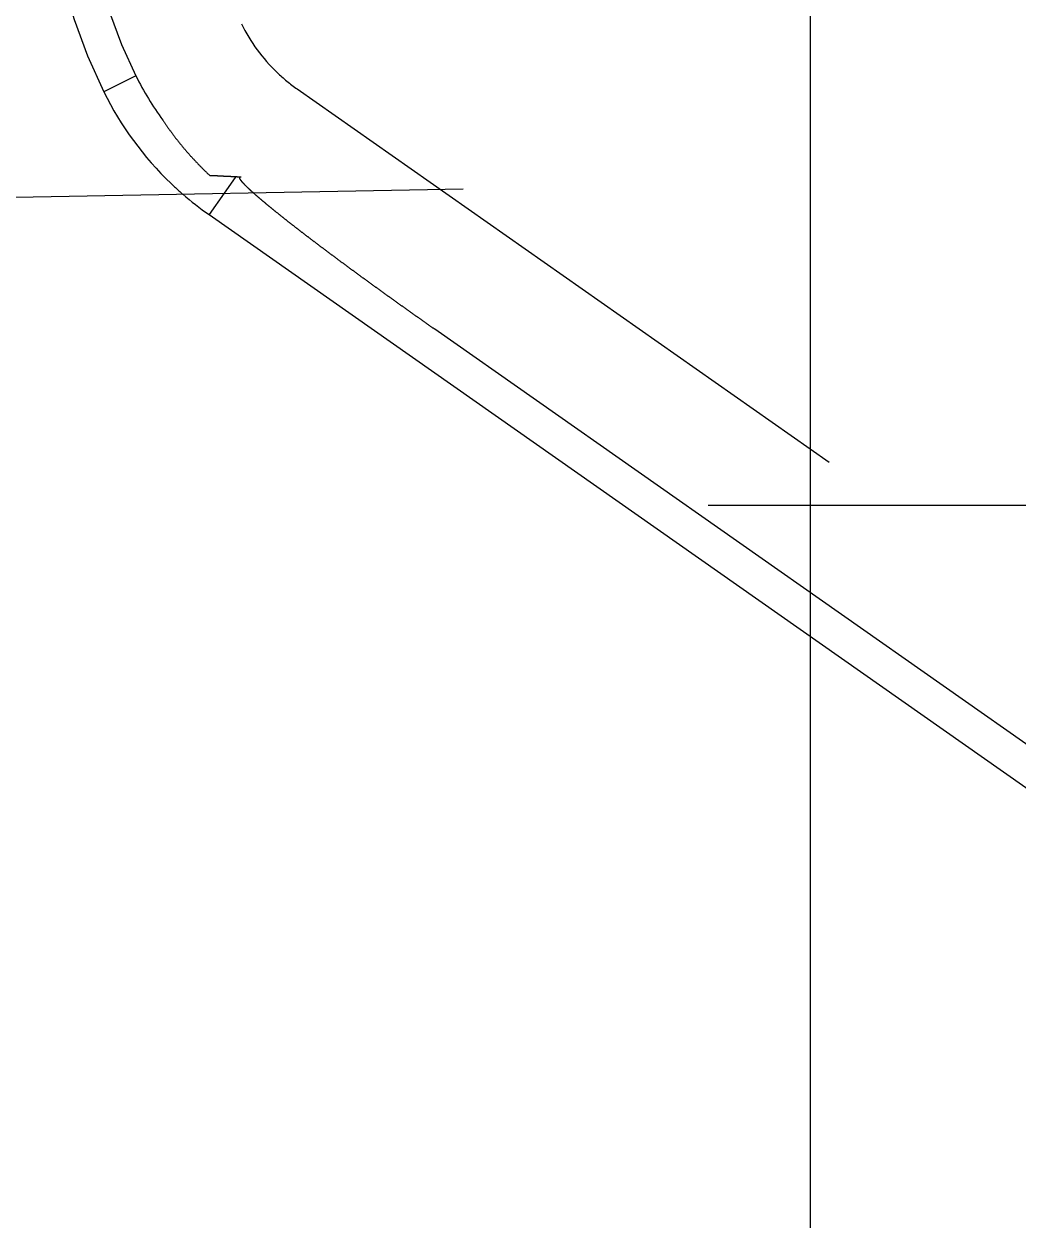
# Model space of a CAD drawing. Extents: x -128 to 60, y -136 to 42.
# Drawn here: x -35.37 to -15.94, y -13.98 to 9.4 of the extents above; entities that cross this region are included whole.
import ezdxf

# ---------------------------------------------------------------- set-up
doc = ezdxf.new("R2010")
doc.units = 0
doc.linetypes.add('CENTER', pattern=[50.8, 31.75, -6.35, 6.35, -6.35])
doc.linetypes.add('DASHED', pattern=[19.05, 12.7, -6.35])
doc.layers.get('0').update_dxf_attribs({"linetype": 'CONTINUOUS'})
doc.layers.add('CENTER', color=1, linetype='CONTINUOUS')

msp = doc.modelspace()

# ---------------------------------------------------------------- linework, layer by layer
at = {"color": 3, "linetype": 'DASHED'}
for p, q in [((-20, -2.571), (-20, 30.71)), ((-33.184, 8.387), (-33.812, 8.078)), ((-30.031, 8.132), (-14.99, -2.421)), ((-31.29, 6.337), (-31.461, 6.094)), ((-31.232, 6.42), (-31.29, 6.337))]:
    msp.add_line(p, q, dxfattribs=at)
at = {"color": 7, "linetype": 'CONTINUOUS'}
for p, q in [((-104.926, 4.739), (-26.789, 6.18)), ((-31.461, 6.094), (-31.754, 5.676)), ((-31.754, 5.676), (-10.365, -9.331)), ((-10.439, -8.423), (-27.341, 3.435)), ((-20, -34.395), (-20, -2.571))]:
    msp.add_line(p, q, dxfattribs=at)
at = {"color": 3}
for points in [[(-32.658, 7.523, 0), (-32.651, 7.514, 0), (-32.645, 7.504, 0), (-32.638, 7.494, 0), (-32.631, 7.484, 0), (-32.625, 7.474, 0), (-32.618, 7.465, 0), (-32.611, 7.455, 0), (-32.605, 7.445, 0), (-32.598, 7.436, 0), (-32.591, 7.426, 0), (-32.585, 7.416, 0), (-32.578, 7.407, 0), (-32.571, 7.397, 0), (-32.564, 7.388, 0), (-32.558, 7.378, 0), (-32.551, 7.369, 0), (-32.544, 7.359, 0), (-32.537, 7.35, 0), (-32.531, 7.34, 0), (-32.524, 7.331, 0), (-32.517, 7.322, 0), (-32.51, 7.312, 0), (-32.503, 7.303, 0), (-32.496, 7.294, 0), (-32.49, 7.284, 0), (-32.483, 7.275, 0), (-32.476, 7.266, 0), (-32.469, 7.256, 0), (-32.462, 7.247, 0), (-32.455, 7.238, 0), (-32.448, 7.229, 0), (-32.441, 7.22, 0), (-32.434, 7.211, 0), (-32.428, 7.202, 0), (-32.421, 7.193, 0), (-32.414, 7.183, 0), (-32.407, 7.174, 0), (-32.4, 7.165, 0), (-32.393, 7.156, 0), (-32.386, 7.147, 0), (-32.379, 7.139, 0), (-32.372, 7.13, 0), (-32.365, 7.121, 0), (-32.358, 7.112, 0), (-32.351, 7.103, 0), (-32.343, 7.094, 0), (-32.337, 7.085, 0), (-32.329, 7.077, 0), (-32.322, 7.068, 0), (-32.315, 7.059, 0), (-32.308, 7.05, 0), (-32.301, 7.042, 0), (-32.294, 7.033, 0), (-32.287, 7.024, 0), (-32.28, 7.016, 0), (-32.273, 7.007, 0), (-32.265, 6.998, 0), (-32.258, 6.99, 0), (-32.251, 6.981, 0), (-32.244, 6.973, 0), (-32.237, 6.964, 0), (-32.229, 6.956, 0), (-32.222, 6.947, 0), (-32.215, 6.939, 0), (-32.208, 6.93, 0), (-32.2, 6.922, 0), (-32.193, 6.913, 0), (-32.186, 6.905, 0), (-32.179, 6.897, 0), (-32.172, 6.888, 0), (-32.164, 6.88, 0), (-32.157, 6.872, 0), (-32.15, 6.864, 0), (-32.142, 6.855, 0), (-32.135, 6.847, 0), (-32.128, 6.839, 0), (-32.12, 6.831, 0), (-32.113, 6.822, 0), (-32.106, 6.814, 0), (-32.098, 6.806, 0), (-32.091, 6.798, 0), (-32.084, 6.79, 0), (-32.076, 6.782, 0), (-32.069, 6.774, 0), (-32.062, 6.766, 0), (-32.054, 6.758, 0), (-32.047, 6.75, 0), (-32.039, 6.742, 0), (-32.032, 6.734, 0), (-32.024, 6.726, 0), (-32.017, 6.718, 0), (-32.01, 6.71, 0), (-32.002, 6.702, 0), (-31.995, 6.694, 0), (-31.987, 6.686, 0), (-31.98, 6.679, 0), (-31.972, 6.671, 0), (-31.965, 6.663, 0), (-31.957, 6.655, 0), (-31.95, 6.647, 0), (-31.942, 6.64, 0), (-31.935, 6.632, 0), (-31.927, 6.624, 0), (-31.919, 6.617, 0), (-31.912, 6.609, 0), (-31.904, 6.601, 0), (-31.897, 6.594, 0), (-31.889, 6.586, 0), (-31.882, 6.578, 0), (-31.874, 6.571, 0), (-31.866, 6.563, 0), (-31.859, 6.556, 0), (-31.851, 6.548, 0), (-31.844, 6.541, 0), (-31.836, 6.533, 0), (-31.828, 6.526, 0), (-31.821, 6.518, 0), (-31.813, 6.511, 0), (-31.805, 6.504, 0), (-31.798, 6.496, 0), (-31.79, 6.489, 0), (-31.783, 6.481, 0), (-31.775, 6.474, 0), (-31.767, 6.467, 0), (-31.759, 6.46, 0), (-31.752, 6.452, 0), (-31.744, 6.445, 0)], [(-31.744, 6.445, 0), (-31.742, 6.445, 0), (-31.74, 6.445, 0), (-31.738, 6.445, 0), (-31.735, 6.444, 0), (-31.733, 6.444, 0), (-31.731, 6.444, 0), (-31.729, 6.444, 0), (-31.727, 6.444, 0), (-31.724, 6.444, 0), (-31.722, 6.444, 0), (-31.72, 6.444, 0), (-31.718, 6.444, 0), (-31.716, 6.444, 0), (-31.713, 6.443, 0), (-31.711, 6.443, 0), (-31.709, 6.443, 0), (-31.707, 6.443, 0), (-31.705, 6.443, 0), (-31.702, 6.443, 0), (-31.7, 6.443, 0), (-31.698, 6.443, 0), (-31.696, 6.443, 0), (-31.694, 6.442, 0), (-31.691, 6.442, 0), (-31.689, 6.442, 0), (-31.687, 6.442, 0), (-31.685, 6.442, 0), (-31.683, 6.442, 0), (-31.68, 6.442, 0), (-31.678, 6.442, 0), (-31.676, 6.442, 0), (-31.674, 6.441, 0), (-31.672, 6.441, 0), (-31.669, 6.441, 0), (-31.667, 6.441, 0), (-31.665, 6.441, 0), (-31.663, 6.441, 0), (-31.66, 6.441, 0), (-31.658, 6.441, 0), (-31.656, 6.441, 0), (-31.654, 6.441, 0), (-31.652, 6.44, 0), (-31.649, 6.44, 0), (-31.647, 6.44, 0), (-31.645, 6.44, 0), (-31.643, 6.44, 0), (-31.641, 6.44, 0), (-31.638, 6.44, 0), (-31.636, 6.44, 0), (-31.634, 6.44, 0), (-31.632, 6.439, 0), (-31.629, 6.439, 0), (-31.627, 6.439, 0), (-31.625, 6.439, 0), (-31.623, 6.439, 0), (-31.62, 6.439, 0), (-31.618, 6.439, 0), (-31.616, 6.439, 0), (-31.614, 6.439, 0), (-31.612, 6.438, 0), (-31.609, 6.438, 0), (-31.607, 6.438, 0), (-31.605, 6.438, 0), (-31.603, 6.438, 0), (-31.6, 6.438, 0), (-31.598, 6.438, 0), (-31.596, 6.438, 0), (-31.594, 6.438, 0), (-31.591, 6.437, 0), (-31.589, 6.437, 0), (-31.587, 6.437, 0), (-31.585, 6.437, 0), (-31.582, 6.437, 0), (-31.58, 6.437, 0), (-31.578, 6.437, 0), (-31.576, 6.437, 0), (-31.573, 6.437, 0), (-31.571, 6.436, 0), (-31.569, 6.436, 0), (-31.567, 6.436, 0), (-31.564, 6.436, 0), (-31.562, 6.436, 0), (-31.56, 6.436, 0), (-31.558, 6.436, 0), (-31.555, 6.436, 0), (-31.553, 6.436, 0), (-31.551, 6.435, 0), (-31.549, 6.435, 0), (-31.546, 6.435, 0), (-31.544, 6.435, 0), (-31.542, 6.435, 0), (-31.54, 6.435, 0), (-31.537, 6.435, 0), (-31.535, 6.435, 0), (-31.533, 6.435, 0), (-31.53, 6.434, 0), (-31.528, 6.434, 0), (-31.526, 6.434, 0), (-31.524, 6.434, 0), (-31.521, 6.434, 0), (-31.519, 6.434, 0), (-31.517, 6.434, 0), (-31.515, 6.434, 0), (-31.512, 6.434, 0), (-31.51, 6.433, 0), (-31.508, 6.433, 0), (-31.505, 6.433, 0), (-31.503, 6.433, 0), (-31.501, 6.433, 0), (-31.498, 6.433, 0), (-31.496, 6.433, 0), (-31.494, 6.433, 0), (-31.492, 6.433, 0), (-31.489, 6.432, 0), (-31.487, 6.432, 0), (-31.485, 6.432, 0), (-31.483, 6.432, 0), (-31.48, 6.432, 0), (-31.478, 6.432, 0), (-31.476, 6.432, 0), (-31.473, 6.432, 0), (-31.471, 6.432, 0), (-31.469, 6.431, 0), (-31.466, 6.431, 0), (-31.464, 6.431, 0), (-31.462, 6.431, 0), (-31.459, 6.431, 0), (-31.457, 6.431, 0), (-31.455, 6.431, 0), (-31.453, 6.431, 0), (-31.45, 6.431, 0), (-31.448, 6.43, 0), (-31.446, 6.43, 0), (-31.443, 6.43, 0), (-31.441, 6.43, 0), (-31.439, 6.43, 0), (-31.436, 6.43, 0), (-31.434, 6.43, 0), (-31.432, 6.43, 0), (-31.429, 6.429, 0), (-31.427, 6.429, 0), (-31.425, 6.429, 0), (-31.422, 6.429, 0), (-31.42, 6.429, 0), (-31.418, 6.429, 0), (-31.415, 6.429, 0), (-31.413, 6.429, 0), (-31.411, 6.429, 0), (-31.408, 6.428, 0), (-31.406, 6.428, 0), (-31.404, 6.428, 0), (-31.401, 6.428, 0), (-31.399, 6.428, 0), (-31.397, 6.428, 0), (-31.394, 6.428, 0), (-31.392, 6.428, 0), (-31.39, 6.428, 0), (-31.387, 6.427, 0), (-31.385, 6.427, 0), (-31.383, 6.427, 0), (-31.38, 6.427, 0), (-31.378, 6.427, 0), (-31.376, 6.427, 0), (-31.373, 6.427, 0), (-31.371, 6.427, 0), (-31.369, 6.426, 0), (-31.366, 6.426, 0), (-31.364, 6.426, 0), (-31.361, 6.426, 0), (-31.359, 6.426, 0), (-31.357, 6.426, 0), (-31.354, 6.426, 0), (-31.352, 6.426, 0), (-31.35, 6.426, 0), (-31.347, 6.425, 0), (-31.345, 6.425, 0), (-31.343, 6.425, 0), (-31.34, 6.425, 0), (-31.338, 6.425, 0), (-31.335, 6.425, 0), (-31.333, 6.425, 0), (-31.331, 6.425, 0), (-31.328, 6.424, 0), (-31.326, 6.424, 0), (-31.324, 6.424, 0), (-31.321, 6.424, 0), (-31.319, 6.424, 0), (-31.317, 6.424, 0), (-31.314, 6.424, 0), (-31.312, 6.424, 0), (-31.309, 6.424, 0), (-31.307, 6.423, 0), (-31.305, 6.423, 0), (-31.302, 6.423, 0), (-31.3, 6.423, 0), (-31.297, 6.423, 0), (-31.295, 6.423, 0), (-31.293, 6.423, 0), (-31.29, 6.423, 0), (-31.288, 6.422, 0), (-31.285, 6.422, 0), (-31.283, 6.422, 0), (-31.281, 6.422, 0), (-31.278, 6.422, 0), (-31.276, 6.422, 0), (-31.273, 6.422, 0), (-31.271, 6.422, 0), (-31.269, 6.422, 0), (-31.266, 6.421, 0), (-31.264, 6.421, 0), (-31.261, 6.421, 0), (-31.259, 6.421, 0), (-31.256, 6.421, 0), (-31.254, 6.421, 0), (-31.252, 6.421, 0), (-31.249, 6.421, 0), (-31.247, 6.42, 0), (-31.244, 6.42, 0), (-31.242, 6.42, 0), (-31.24, 6.42, 0), (-31.237, 6.42, 0), (-31.235, 6.42, 0), (-31.232, 6.42, 0)], [(-31.232, 6.42, 0), (-31.231, 6.42, 0), (-31.231, 6.42, 0), (-31.23, 6.42, 0), (-31.229, 6.42, 0), (-31.228, 6.42, 0), (-31.227, 6.419, 0), (-31.226, 6.419, 0), (-31.226, 6.419, 0), (-31.225, 6.419, 0), (-31.224, 6.419, 0), (-31.223, 6.419, 0), (-31.222, 6.419, 0), (-31.221, 6.419, 0), (-31.221, 6.419, 0), (-31.22, 6.419, 0), (-31.219, 6.419, 0), (-31.218, 6.419, 0), (-31.217, 6.419, 0), (-31.216, 6.419, 0), (-31.216, 6.419, 0), (-31.215, 6.419, 0), (-31.214, 6.419, 0), (-31.213, 6.419, 0), (-31.212, 6.419, 0), (-31.211, 6.419, 0), (-31.211, 6.419, 0), (-31.21, 6.419, 0), (-31.209, 6.419, 0), (-31.208, 6.419, 0), (-31.207, 6.418, 0), (-31.206, 6.418, 0), (-31.206, 6.418, 0), (-31.205, 6.418, 0), (-31.204, 6.418, 0), (-31.203, 6.418, 0), (-31.202, 6.418, 0), (-31.201, 6.418, 0), (-31.201, 6.418, 0), (-31.2, 6.418, 0), (-31.199, 6.418, 0), (-31.198, 6.418, 0), (-31.197, 6.418, 0), (-31.196, 6.418, 0), (-31.195, 6.418, 0), (-31.195, 6.418, 0), (-31.194, 6.418, 0), (-31.193, 6.418, 0), (-31.192, 6.418, 0), (-31.191, 6.418, 0), (-31.191, 6.418, 0), (-31.19, 6.418, 0), (-31.189, 6.418, 0), (-31.188, 6.418, 0), (-31.187, 6.417, 0), (-31.186, 6.417, 0), (-31.186, 6.417, 0), (-31.185, 6.417, 0), (-31.184, 6.417, 0), (-31.183, 6.417, 0), (-31.182, 6.417, 0), (-31.181, 6.417, 0), (-31.18, 6.417, 0), (-31.18, 6.417, 0), (-31.179, 6.417, 0), (-31.178, 6.417, 0), (-31.177, 6.417, 0), (-31.176, 6.417, 0), (-31.175, 6.417, 0), (-31.175, 6.417, 0), (-31.174, 6.417, 0), (-31.173, 6.417, 0), (-31.172, 6.417, 0), (-31.171, 6.417, 0), (-31.17, 6.417, 0), (-31.17, 6.417, 0), (-31.169, 6.417, 0), (-31.168, 6.416, 0), (-31.167, 6.416, 0), (-31.166, 6.416, 0), (-31.165, 6.416, 0), (-31.165, 6.416, 0), (-31.164, 6.416, 0), (-31.163, 6.416, 0), (-31.162, 6.416, 0), (-31.161, 6.416, 0), (-31.16, 6.416, 0), (-31.16, 6.416, 0), (-31.159, 6.416, 0), (-31.158, 6.416, 0), (-31.157, 6.416, 0), (-31.156, 6.416, 0), (-31.155, 6.416, 0), (-31.155, 6.416, 0), (-31.154, 6.416, 0), (-31.153, 6.416, 0), (-31.152, 6.416, 0), (-31.151, 6.416, 0), (-31.15, 6.416, 0), (-31.149, 6.416, 0), (-31.149, 6.415, 0), (-31.148, 6.415, 0), (-31.147, 6.415, 0), (-31.146, 6.415, 0), (-31.145, 6.415, 0), (-31.145, 6.415, 0), (-31.144, 6.415, 0), (-31.143, 6.415, 0), (-31.142, 6.415, 0), (-31.141, 6.415, 0), (-31.14, 6.415, 0), (-31.14, 6.415, 0), (-31.139, 6.415, 0), (-31.138, 6.415, 0), (-31.137, 6.415, 0), (-31.136, 6.415, 0), (-31.135, 6.415, 0), (-31.134, 6.415, 0), (-31.134, 6.415, 0), (-31.133, 6.415, 0), (-31.132, 6.415, 0), (-31.131, 6.415, 0), (-31.13, 6.415, 0), (-31.129, 6.415, 0), (-31.129, 6.414, 0), (-31.128, 6.414, 0), (-31.127, 6.414, 0), (-31.126, 6.414, 0)], [(-30.891, 6.104, 0), (-30.893, 6.106, 0), (-30.896, 6.109, 0), (-30.898, 6.111, 0), (-30.901, 6.113, 0), (-30.904, 6.115, 0), (-30.906, 6.118, 0), (-30.908, 6.12, 0), (-30.911, 6.122, 0), (-30.913, 6.124, 0), (-30.916, 6.126, 0), (-30.918, 6.129, 0), (-30.921, 6.131, 0), (-30.923, 6.133, 0), (-30.925, 6.135, 0), (-30.928, 6.137, 0), (-30.93, 6.139, 0), (-30.932, 6.142, 0), (-30.935, 6.144, 0), (-30.937, 6.146, 0), (-30.939, 6.148, 0), (-30.942, 6.15, 0), (-30.944, 6.152, 0), (-30.946, 6.154, 0), (-30.949, 6.157, 0), (-30.951, 6.159, 0), (-30.953, 6.161, 0), (-30.955, 6.163, 0), (-30.958, 6.165, 0), (-30.96, 6.167, 0), (-30.962, 6.169, 0), (-30.964, 6.171, 0), (-30.966, 6.173, 0), (-30.969, 6.175, 0), (-30.971, 6.177, 0), (-30.973, 6.179, 0), (-30.975, 6.181, 0), (-30.977, 6.183, 0), (-30.98, 6.185, 0), (-30.982, 6.187, 0), (-30.984, 6.189, 0), (-30.986, 6.191, 0), (-30.988, 6.193, 0), (-30.99, 6.195, 0), (-30.992, 6.197, 0), (-30.994, 6.199, 0), (-30.996, 6.201, 0), (-30.998, 6.203, 0), (-31, 6.205, 0), (-31.002, 6.207, 0), (-31.004, 6.209, 0), (-31.006, 6.211, 0), (-31.008, 6.213, 0), (-31.01, 6.215, 0), (-31.012, 6.217, 0), (-31.014, 6.219, 0), (-31.016, 6.22, 0), (-31.018, 6.222, 0), (-31.02, 6.224, 0), (-31.022, 6.226, 0), (-31.023, 6.228, 0), (-31.025, 6.23, 0), (-31.027, 6.232, 0), (-31.029, 6.233, 0), (-31.031, 6.235, 0), (-31.033, 6.237, 0), (-31.035, 6.239, 0), (-31.036, 6.241, 0), (-31.038, 6.242, 0), (-31.04, 6.244, 0), (-31.042, 6.246, 0), (-31.043, 6.248, 0), (-31.045, 6.25, 0), (-31.047, 6.251, 0), (-31.049, 6.253, 0), (-31.05, 6.255, 0), (-31.052, 6.256, 0), (-31.053, 6.258, 0), (-31.055, 6.26, 0), (-31.057, 6.262, 0), (-31.058, 6.263, 0), (-31.06, 6.265, 0), (-31.062, 6.267, 0), (-31.063, 6.268, 0), (-31.065, 6.27, 0), (-31.066, 6.272, 0), (-31.068, 6.273, 0), (-31.07, 6.275, 0), (-31.071, 6.277, 0), (-31.073, 6.278, 0), (-31.074, 6.28, 0), (-31.076, 6.281, 0), (-31.077, 6.283, 0), (-31.078, 6.285, 0), (-31.08, 6.286, 0), (-31.081, 6.288, 0), (-31.083, 6.289, 0), (-31.084, 6.291, 0), (-31.086, 6.292, 0), (-31.087, 6.294, 0), (-31.088, 6.296, 0), (-31.09, 6.297, 0), (-31.091, 6.299, 0), (-31.093, 6.3, 0), (-31.094, 6.302, 0), (-31.095, 6.303, 0), (-31.096, 6.305, 0), (-31.098, 6.306, 0), (-31.099, 6.307, 0), (-31.1, 6.309, 0), (-31.102, 6.31, 0), (-31.103, 6.312, 0), (-31.104, 6.313, 0), (-31.105, 6.315, 0), (-31.106, 6.316, 0), (-31.108, 6.317, 0), (-31.109, 6.319, 0), (-31.11, 6.32, 0), (-31.111, 6.322, 0), (-31.112, 6.323, 0), (-31.113, 6.324, 0), (-31.114, 6.326, 0), (-31.115, 6.327, 0), (-31.116, 6.328, 0), (-31.117, 6.33, 0), (-31.119, 6.331, 0), (-31.119, 6.332, 0), (-31.12, 6.334, 0), (-31.122, 6.335, 0), (-31.122, 6.336, 0), (-31.123, 6.337, 0), (-31.124, 6.339, 0), (-31.125, 6.34, 0), (-31.126, 6.341, 0), (-31.127, 6.342, 0), (-31.128, 6.343, 0), (-31.129, 6.345, 0), (-31.13, 6.346, 0), (-31.131, 6.347, 0), (-31.131, 6.348, 0), (-31.132, 6.349, 0), (-31.133, 6.351, 0), (-31.134, 6.352, 0), (-31.135, 6.353, 0), (-31.135, 6.354, 0), (-31.136, 6.355, 0), (-31.137, 6.356, 0), (-31.137, 6.357, 0), (-31.138, 6.358, 0), (-31.139, 6.359, 0), (-31.14, 6.36, 0), (-31.14, 6.361, 0), (-31.141, 6.363, 0), (-31.141, 6.364, 0), (-31.142, 6.365, 0), (-31.143, 6.366, 0), (-31.143, 6.367, 0), (-31.144, 6.368, 0), (-31.144, 6.369, 0), (-31.145, 6.369, 0), (-31.145, 6.37, 0), (-31.146, 6.371, 0), (-31.146, 6.372, 0), (-31.147, 6.373, 0), (-31.147, 6.374, 0), (-31.148, 6.375, 0), (-31.148, 6.376, 0), (-31.148, 6.377, 0), (-31.149, 6.378, 0), (-31.149, 6.379, 0), (-31.15, 6.379, 0), (-31.15, 6.38, 0), (-31.15, 6.381, 0), (-31.151, 6.382, 0), (-31.151, 6.383, 0), (-31.151, 6.384, 0), (-31.152, 6.384, 0), (-31.152, 6.385, 0), (-31.152, 6.386, 0), (-31.152, 6.387, 0), (-31.152, 6.387, 0), (-31.153, 6.388, 0), (-31.153, 6.389, 0), (-31.153, 6.39, 0), (-31.153, 6.39, 0), (-31.153, 6.391, 0), (-31.154, 6.392, 0), (-31.154, 6.392, 0), (-31.154, 6.393, 0), (-31.154, 6.394, 0), (-31.154, 6.394, 0), (-31.154, 6.395, 0), (-31.154, 6.396, 0), (-31.154, 6.396, 0), (-31.154, 6.397, 0), (-31.154, 6.398, 0), (-31.154, 6.398, 0), (-31.154, 6.399, 0), (-31.154, 6.399, 0), (-31.154, 6.4, 0), (-31.154, 6.4, 0), (-31.154, 6.401, 0), (-31.154, 6.401, 0), (-31.153, 6.402, 0), (-31.153, 6.402, 0), (-31.153, 6.403, 0), (-31.153, 6.403, 0), (-31.153, 6.404, 0), (-31.152, 6.404, 0), (-31.152, 6.405, 0), (-31.152, 6.405, 0), (-31.152, 6.406, 0), (-31.152, 6.406, 0), (-31.151, 6.407, 0), (-31.151, 6.407, 0), (-31.151, 6.407, 0), (-31.15, 6.408, 0), (-31.15, 6.408, 0), (-31.15, 6.408, 0), (-31.149, 6.409, 0), (-31.149, 6.409, 0), (-31.148, 6.409, 0), (-31.148, 6.41, 0), (-31.148, 6.41, 0), (-31.147, 6.41, 0), (-31.147, 6.411, 0), (-31.146, 6.411, 0), (-31.146, 6.411, 0), (-31.145, 6.411, 0), (-31.145, 6.412, 0), (-31.144, 6.412, 0), (-31.144, 6.412, 0), (-31.143, 6.412, 0), (-31.142, 6.413, 0), (-31.142, 6.413, 0), (-31.141, 6.413, 0), (-31.141, 6.413, 0), (-31.14, 6.413, 0), (-31.139, 6.413, 0), (-31.139, 6.413, 0), (-31.138, 6.414, 0), (-31.137, 6.414, 0), (-31.137, 6.414, 0), (-31.136, 6.414, 0), (-31.135, 6.414, 0), (-31.134, 6.414, 0), (-31.134, 6.414, 0), (-31.133, 6.414, 0), (-31.132, 6.414, 0), (-31.131, 6.414, 0), (-31.13, 6.414, 0), (-31.129, 6.414, 0), (-31.128, 6.414, 0), (-31.128, 6.414, 0), (-31.127, 6.414, 0), (-31.126, 6.414, 0)]]:
    msp.add_polyline3d(points, dxfattribs=at)
at = {"color": 7}
msp.add_polyline3d([(-27.341, 3.435, 0), (-27.35, 3.441, 0), (-27.359, 3.447, 0), (-27.368, 3.454, 0), (-27.377, 3.46, 0), (-27.386, 3.466, 0), (-27.395, 3.473, 0), (-27.404, 3.479, 0), (-27.413, 3.485, 0), (-27.422, 3.492, 0), (-27.431, 3.498, 0), (-27.44, 3.504, 0), (-27.449, 3.511, 0), (-27.458, 3.517, 0), (-27.467, 3.523, 0), (-27.476, 3.53, 0), (-27.485, 3.536, 0), (-27.494, 3.542, 0), (-27.503, 3.549, 0), (-27.512, 3.555, 0), (-27.521, 3.561, 0), (-27.53, 3.568, 0), (-27.539, 3.574, 0), (-27.548, 3.58, 0), (-27.557, 3.587, 0), (-27.566, 3.593, 0), (-27.575, 3.599, 0), (-27.584, 3.606, 0), (-27.593, 3.612, 0), (-27.601, 3.618, 0), (-27.61, 3.625, 0), (-27.619, 3.631, 0), (-27.628, 3.637, 0), (-27.637, 3.644, 0), (-27.646, 3.65, 0), (-27.655, 3.656, 0), (-27.664, 3.663, 0), (-27.673, 3.669, 0), (-27.682, 3.675, 0), (-27.691, 3.682, 0), (-27.7, 3.688, 0), (-27.709, 3.694, 0), (-27.718, 3.701, 0), (-27.727, 3.707, 0), (-27.735, 3.713, 0), (-27.744, 3.719, 0), (-27.753, 3.726, 0), (-27.762, 3.732, 0), (-27.771, 3.738, 0), (-27.78, 3.745, 0), (-27.789, 3.751, 0), (-27.798, 3.757, 0), (-27.807, 3.764, 0), (-27.816, 3.77, 0), (-27.825, 3.776, 0), (-27.833, 3.783, 0), (-27.842, 3.789, 0), (-27.851, 3.795, 0), (-27.86, 3.802, 0), (-27.869, 3.808, 0), (-27.878, 3.814, 0), (-27.887, 3.821, 0), (-27.895, 3.827, 0), (-27.904, 3.833, 0), (-27.913, 3.839, 0), (-27.922, 3.846, 0), (-27.931, 3.852, 0), (-27.94, 3.858, 0), (-27.949, 3.865, 0), (-27.957, 3.871, 0), (-27.966, 3.877, 0), (-27.975, 3.884, 0), (-27.984, 3.89, 0), (-27.993, 3.896, 0), (-28.002, 3.903, 0), (-28.011, 3.909, 0), (-28.019, 3.915, 0), (-28.028, 3.921, 0), (-28.037, 3.928, 0), (-28.046, 3.934, 0), (-28.055, 3.94, 0), (-28.063, 3.947, 0), (-28.072, 3.953, 0), (-28.081, 3.959, 0), (-28.09, 3.966, 0), (-28.099, 3.972, 0), (-28.108, 3.978, 0), (-28.116, 3.984, 0), (-28.125, 3.991, 0), (-28.134, 3.997, 0), (-28.143, 4.003, 0), (-28.151, 4.01, 0), (-28.16, 4.016, 0), (-28.169, 4.022, 0), (-28.178, 4.029, 0), (-28.187, 4.035, 0), (-28.195, 4.041, 0), (-28.204, 4.047, 0), (-28.213, 4.054, 0), (-28.222, 4.06, 0), (-28.23, 4.066, 0), (-28.239, 4.073, 0), (-28.248, 4.079, 0), (-28.257, 4.085, 0), (-28.265, 4.091, 0), (-28.274, 4.098, 0), (-28.283, 4.104, 0), (-28.292, 4.11, 0), (-28.3, 4.117, 0), (-28.309, 4.123, 0), (-28.318, 4.129, 0), (-28.327, 4.136, 0), (-28.335, 4.142, 0), (-28.344, 4.148, 0), (-28.353, 4.154, 0), (-28.361, 4.161, 0), (-28.37, 4.167, 0), (-28.379, 4.173, 0), (-28.388, 4.18, 0), (-28.396, 4.186, 0), (-28.405, 4.192, 0), (-28.414, 4.198, 0), (-28.422, 4.205, 0), (-28.431, 4.211, 0), (-28.44, 4.217, 0), (-28.448, 4.224, 0), (-28.457, 4.23, 0), (-28.466, 4.236, 0), (-28.475, 4.242, 0), (-28.483, 4.249, 0), (-28.492, 4.255, 0), (-28.501, 4.261, 0), (-28.509, 4.268, 0), (-28.518, 4.274, 0), (-28.527, 4.28, 0), (-28.535, 4.286, 0), (-28.544, 4.293, 0), (-28.553, 4.299, 0), (-28.561, 4.305, 0), (-28.57, 4.311, 0), (-28.579, 4.318, 0), (-28.587, 4.324, 0), (-28.596, 4.33, 0), (-28.605, 4.337, 0), (-28.613, 4.343, 0), (-28.622, 4.349, 0), (-28.63, 4.355, 0), (-28.639, 4.362, 0), (-28.648, 4.368, 0), (-28.656, 4.374, 0), (-28.665, 4.38, 0), (-28.674, 4.387, 0), (-28.682, 4.393, 0), (-28.691, 4.399, 0), (-28.699, 4.406, 0), (-28.708, 4.412, 0), (-28.716, 4.418, 0), (-28.725, 4.424, 0), (-28.734, 4.431, 0), (-28.742, 4.437, 0), (-28.751, 4.443, 0), (-28.759, 4.449, 0), (-28.768, 4.456, 0), (-28.777, 4.462, 0), (-28.785, 4.468, 0), (-28.794, 4.474, 0), (-28.802, 4.481, 0), (-28.811, 4.487, 0), (-28.82, 4.493, 0), (-28.828, 4.5, 0), (-28.837, 4.506, 0), (-28.845, 4.512, 0), (-28.854, 4.518, 0), (-28.862, 4.525, 0), (-28.871, 4.531, 0), (-28.879, 4.537, 0), (-28.888, 4.543, 0), (-28.896, 4.55, 0), (-28.905, 4.556, 0), (-28.913, 4.562, 0), (-28.922, 4.568, 0), (-28.93, 4.575, 0), (-28.939, 4.581, 0), (-28.948, 4.587, 0), (-28.956, 4.593, 0), (-28.965, 4.6, 0), (-28.973, 4.606, 0), (-28.982, 4.612, 0), (-28.99, 4.618, 0), (-28.999, 4.625, 0), (-29.007, 4.631, 0), (-29.016, 4.637, 0), (-29.024, 4.643, 0), (-29.032, 4.65, 0), (-29.041, 4.656, 0), (-29.049, 4.662, 0), (-29.058, 4.668, 0), (-29.066, 4.675, 0), (-29.075, 4.681, 0), (-29.083, 4.687, 0), (-29.092, 4.693, 0), (-29.1, 4.7, 0), (-29.109, 4.706, 0), (-29.117, 4.712, 0), (-29.126, 4.718, 0), (-29.134, 4.725, 0), (-29.142, 4.731, 0), (-29.151, 4.737, 0), (-29.159, 4.743, 0), (-29.168, 4.75, 0), (-29.176, 4.756, 0), (-29.185, 4.762, 0), (-29.193, 4.768, 0), (-29.201, 4.775, 0), (-29.21, 4.781, 0), (-29.218, 4.787, 0), (-29.227, 4.793, 0), (-29.235, 4.8, 0), (-29.244, 4.806, 0), (-29.252, 4.812, 0), (-29.26, 4.818, 0), (-29.269, 4.825, 0), (-29.277, 4.831, 0), (-29.285, 4.837, 0), (-29.294, 4.843, 0), (-29.302, 4.849, 0), (-29.311, 4.856, 0), (-29.319, 4.862, 0), (-29.327, 4.868, 0), (-29.336, 4.874, 0), (-29.344, 4.881, 0), (-29.352, 4.887, 0), (-29.361, 4.893, 0), (-29.369, 4.899, 0), (-29.378, 4.906, 0), (-29.386, 4.912, 0), (-29.394, 4.918, 0), (-29.402, 4.924, 0), (-29.411, 4.931, 0), (-29.419, 4.937, 0), (-29.427, 4.943, 0), (-29.436, 4.949, 0), (-29.444, 4.956, 0), (-29.452, 4.962, 0), (-29.461, 4.968, 0), (-29.469, 4.974, 0), (-29.477, 4.98, 0), (-29.486, 4.987, 0), (-29.494, 4.993, 0), (-29.502, 4.999, 0), (-29.51, 5.005, 0), (-29.519, 5.012, 0), (-29.527, 5.018, 0), (-29.535, 5.024, 0), (-29.544, 5.03, 0), (-29.552, 5.036, 0), (-29.56, 5.043, 0), (-29.568, 5.049, 0), (-29.576, 5.055, 0), (-29.585, 5.061, 0), (-29.593, 5.067, 0), (-29.601, 5.074, 0), (-29.609, 5.08, 0), (-29.617, 5.086, 0), (-29.625, 5.092, 0), (-29.634, 5.098, 0), (-29.642, 5.104, 0), (-29.65, 5.111, 0), (-29.658, 5.117, 0), (-29.666, 5.123, 0), (-29.674, 5.129, 0), (-29.683, 5.135, 0), (-29.691, 5.141, 0), (-29.699, 5.148, 0), (-29.707, 5.154, 0), (-29.715, 5.16, 0), (-29.723, 5.166, 0), (-29.731, 5.172, 0), (-29.739, 5.178, 0), (-29.747, 5.184, 0), (-29.755, 5.191, 0), (-29.763, 5.197, 0), (-29.771, 5.203, 0), (-29.779, 5.209, 0), (-29.787, 5.215, 0), (-29.795, 5.221, 0), (-29.803, 5.227, 0), (-29.811, 5.233, 0), (-29.819, 5.239, 0), (-29.827, 5.245, 0), (-29.835, 5.251, 0), (-29.843, 5.258, 0), (-29.851, 5.264, 0), (-29.859, 5.27, 0), (-29.867, 5.276, 0), (-29.875, 5.282, 0), (-29.883, 5.288, 0), (-29.89, 5.294, 0), (-29.898, 5.3, 0), (-29.906, 5.306, 0), (-29.914, 5.312, 0), (-29.922, 5.318, 0), (-29.93, 5.324, 0), (-29.937, 5.33, 0), (-29.945, 5.336, 0), (-29.953, 5.342, 0), (-29.961, 5.348, 0), (-29.969, 5.354, 0), (-29.976, 5.36, 0), (-29.984, 5.366, 0), (-29.992, 5.372, 0), (-30, 5.378, 0), (-30.007, 5.384, 0), (-30.015, 5.39, 0), (-30.023, 5.396, 0), (-30.03, 5.402, 0), (-30.038, 5.408, 0), (-30.046, 5.414, 0), (-30.053, 5.42, 0), (-30.061, 5.426, 0), (-30.069, 5.431, 0), (-30.076, 5.437, 0), (-30.084, 5.443, 0), (-30.091, 5.449, 0), (-30.099, 5.455, 0), (-30.107, 5.461, 0), (-30.114, 5.467, 0), (-30.122, 5.473, 0), (-30.129, 5.479, 0), (-30.137, 5.484, 0), (-30.144, 5.49, 0), (-30.152, 5.496, 0), (-30.159, 5.502, 0), (-30.166, 5.508, 0), (-30.174, 5.514, 0), (-30.181, 5.519, 0), (-30.189, 5.525, 0), (-30.196, 5.531, 0), (-30.204, 5.537, 0), (-30.211, 5.543, 0), (-30.218, 5.549, 0), (-30.226, 5.554, 0), (-30.233, 5.56, 0), (-30.24, 5.566, 0), (-30.248, 5.572, 0), (-30.255, 5.577, 0), (-30.262, 5.583, 0), (-30.27, 5.589, 0), (-30.277, 5.595, 0), (-30.284, 5.6, 0), (-30.291, 5.606, 0), (-30.298, 5.612, 0), (-30.306, 5.618, 0), (-30.313, 5.623, 0), (-30.32, 5.629, 0), (-30.327, 5.635, 0), (-30.334, 5.64, 0), (-30.341, 5.646, 0), (-30.349, 5.652, 0), (-30.356, 5.657, 0), (-30.363, 5.663, 0), (-30.37, 5.669, 0), (-30.377, 5.674, 0), (-30.384, 5.68, 0), (-30.391, 5.685, 0), (-30.398, 5.691, 0), (-30.405, 5.697, 0), (-30.412, 5.702, 0), (-30.419, 5.708, 0), (-30.425, 5.713, 0), (-30.432, 5.719, 0), (-30.439, 5.724, 0), (-30.446, 5.73, 0), (-30.453, 5.735, 0), (-30.46, 5.741, 0), (-30.466, 5.746, 0), (-30.473, 5.752, 0), (-30.48, 5.757, 0), (-30.487, 5.763, 0), (-30.493, 5.768, 0), (-30.5, 5.774, 0), (-30.507, 5.779, 0), (-30.513, 5.784, 0), (-30.52, 5.79, 0), (-30.526, 5.795, 0), (-30.533, 5.8, 0), (-30.54, 5.806, 0), (-30.546, 5.811, 0), (-30.553, 5.816, 0), (-30.559, 5.822, 0), (-30.566, 5.827, 0), (-30.572, 5.832, 0), (-30.578, 5.838, 0), (-30.585, 5.843, 0), (-30.591, 5.848, 0), (-30.597, 5.853, 0), (-30.604, 5.858, 0), (-30.61, 5.864, 0), (-30.616, 5.869, 0), (-30.622, 5.874, 0), (-30.629, 5.879, 0), (-30.635, 5.884, 0), (-30.641, 5.889, 0), (-30.647, 5.894, 0), (-30.653, 5.9, 0), (-30.659, 5.905, 0), (-30.665, 5.91, 0), (-30.672, 5.915, 0), (-30.677, 5.92, 0), (-30.683, 5.925, 0), (-30.689, 5.93, 0), (-30.695, 5.935, 0), (-30.701, 5.94, 0), (-30.707, 5.945, 0), (-30.713, 5.95, 0), (-30.719, 5.955, 0), (-30.725, 5.96, 0), (-30.73, 5.964, 0), (-30.736, 5.969, 0), (-30.742, 5.974, 0), (-30.748, 5.979, 0), (-30.753, 5.984, 0), (-30.759, 5.989, 0), (-30.765, 5.994, 0), (-30.77, 5.998, 0), (-30.776, 6.003, 0), (-30.781, 6.008, 0), (-30.787, 6.013, 0), (-30.792, 6.017, 0), (-30.798, 6.022, 0), (-30.803, 6.027, 0), (-30.808, 6.031, 0), (-30.814, 6.036, 0), (-30.819, 6.041, 0), (-30.825, 6.045, 0), (-30.83, 6.05, 0), (-30.835, 6.055, 0), (-30.84, 6.059, 0), (-30.846, 6.064, 0), (-30.851, 6.068, 0), (-30.856, 6.073, 0), (-30.861, 6.077, 0), (-30.866, 6.082, 0), (-30.871, 6.086, 0), (-30.876, 6.091, 0), (-30.881, 6.095, 0), (-30.886, 6.1, 0), (-30.891, 6.104, 0)], dxfattribs=at)
at = {"color": 3, "linetype": 'DASHED'}
for centre, radius, start, end in [((-23.823, 13), 11.136, 144.2886, 206.2325), ((-23.823, 13), 10.436, 147.7811, 206.2325), ((-28.091, 10.897), 3.377, 206.2325, 226.3133), ((-28.091, 10.897), 3.377, 226.3133, 234.9457), ((-28.091, 10.897), 5.677, 206.2325, 216.4582), ((-28.091, 10.897), 6.377, 206.2325, 226.3133), ((-28.091, 10.897), 6.377, 226.3133, 229.0679)]:
    msp.add_arc(centre, radius, start, end, dxfattribs=at)
at = {"color": 7, "linetype": 'CONTINUOUS'}
msp.add_arc((-28.091, 10.897), 6.377, 229.0679, 234.9457, dxfattribs=at)
at = {"layer": 'CENTER', "color": 1, "linetype": 'CENTER'}
msp.add_line((-22, 0), (22, 0), dxfattribs=at)

doc.saveas('drawing.dxf')
